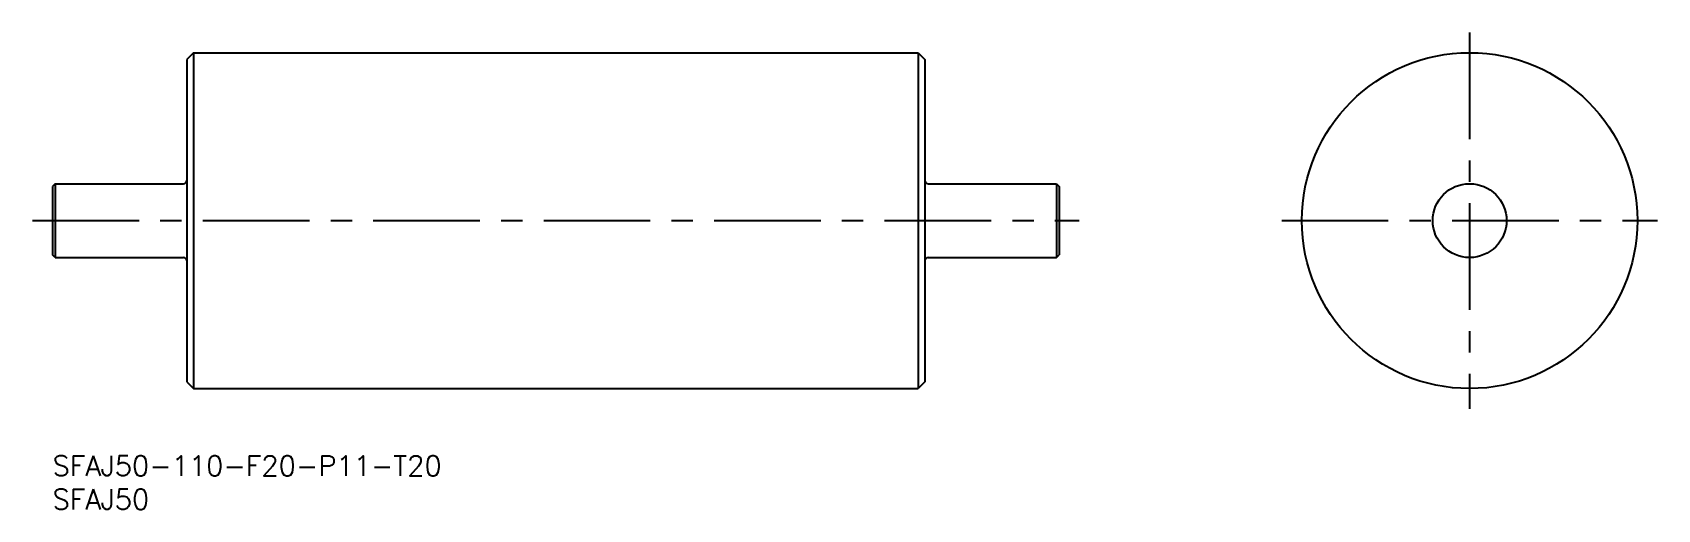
# Model space of a CAD drawing. Extents: x -3 to 239, y -8 to 63.
import ezdxf

# ---------------------------------------------------------------- set-up
doc = ezdxf.new("R2010")
doc.units = 0
doc.header["$LTSCALE"] = 0.5
doc.linetypes.add('CENTER', pattern=[50.8, 31.75, -6.35, 6.35, -6.35])
for name, color, linetype in [('MSM_CENTER', 1, 'CENTER'), ('MSM_CONTINUOUS', 7, 'CONTINUOUS'), ('MSM_PART_NUMBER', 7, 'CONTINUOUS')]:
    doc.layers.add(name, color=color, linetype=linetype)
doc.styles.get("Standard").update_dxf_attribs({"font": 'txt.shx', "height": 3, "bigfont": 'bigfont.shx'})

# ---------------------------------------------------------------- blocks, each defined once
blk = doc.blocks.new('*U4')
at = {"layer": 'MSM_PART_NUMBER'}
blk.add_text('SFAJ50-110-F20-P11-T20', height=3, dxfattribs=at).set_placement((0, -3))
blk = doc.blocks.new('*U5')
at = {"layer": 'MSM_PART_NUMBER'}
blk.add_text('SFAJ50', height=3, dxfattribs=at).set_placement((0, -8))

msp = doc.modelspace()

# ---------------------------------------------------------------- linework, layer by layer
at = {"layer": 'MSM_CENTER'}
for p, q in [((211.2, 63), (211.2, 7)), ((-3, 35), (153, 35)), ((183.2, 35), (239.2, 35))]:
    msp.add_line(p, q, dxfattribs=at)
at = {"layer": 'MSM_CONTINUOUS'}
for p, q in [((21, 60), (20, 59)), ((20, 59), (20, 11)), ((21, 60), (21, 10)), ((21, 60), (129, 60)), ((129, 60), (129, 10)), ((129, 60), (130, 59)), ((130, 59), (130, 11)), ((0.4, 40.5), (0, 40.1)), ((0, 40.1), (0, 29.9)), ((0.4, 40.5), (19.5, 40.5)), ((0.4, 40.5), (0.4, 29.5)), ((130.5, 40.5), (149.6, 40.5)), ((149.6, 40.5), (150, 40.1)), ((149.6, 40.5), (149.6, 29.5)), ((150, 40.1), (150, 29.9)), ((0.4, 29.5), (0, 29.9)), ((0.4, 29.5), (19.5, 29.5)), ((130.5, 29.5), (149.6, 29.5)), ((149.6, 29.5), (150, 29.9)), ((20, 11), (21, 10)), ((21, 10), (129, 10)), ((130, 11), (129, 10))]:
    msp.add_line(p, q, dxfattribs=at)
for radius in [25, 5.5]:
    msp.add_circle((211.2, 35), radius, dxfattribs=at)
for centre, start, end in [((19.5, 41), 270, 0), ((130.5, 41), 180, 270), ((19.5, 29), 0, 90), ((130.5, 29), 90, 180)]:
    msp.add_arc(centre, 0.5, start, end, dxfattribs=at)

# ---------------------------------------------------------------- block references
for name in ['*U4', '*U5']:
    msp.add_blockref(name, (0, 0), dxfattribs=at)

doc.saveas('drawing.dxf')
